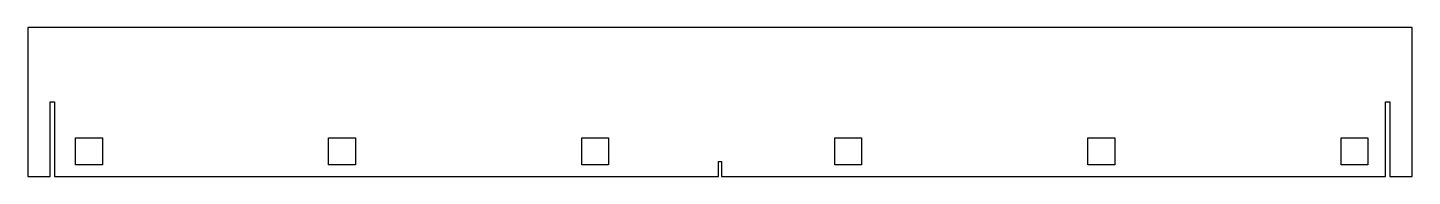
# Model space of a CAD drawing. Header units: millimetres. Extents: x -15 to 915, y 690 to 790.
import ezdxf

# ---------------------------------------------------------------- set-up
doc = ezdxf.new("R2010")
doc.units = ezdxf.units.MM
doc.layers.get('0').update_dxf_attribs({"linetype": 'CONTINUOUS'})

msp = doc.modelspace()

# ---------------------------------------------------------------- linework, layer by layer
for points in [[(450.99, 700), (450.99, 690), (896.99, 690), (896.99, 703.2), (896.99, 703.2), (896.99, 703.2), (896.99, 721.6), (896.99, 721.6), (896.99, 721.6), (896.99, 740), (896.99, 740), (896.99, 740), (899.99, 740), (899.99, 690), (914.99, 690), (914.99, 790), (-15.01, 790), (-15.01, 690), (-0.01, 690), (-0.01, 740), (2.99, 740), (3, 740), (2.99, 740), (2.99, 721.6), (3, 721.6), (2.99, 721.6), (2.99, 703.2), (3, 703.2), (2.99, 703.2), (2.99, 690), (448.99, 690), (448.99, 700)], [(17.14, 715.8), (35.14, 715.8), (35.14, 697.8), (17.14, 697.8)], [(187.14, 715.8), (205.14, 715.8), (205.14, 697.8), (187.14, 697.8)], [(357.14, 715.8), (375.14, 715.8), (375.14, 697.8), (357.14, 697.8)], [(527.14, 715.8), (545.14, 715.8), (545.14, 697.8), (527.14, 697.8)], [(697.14, 715.8), (715.14, 715.8), (715.14, 697.8), (697.14, 697.8)], [(885.14, 697.8), (867.14, 697.8), (867.14, 715.8), (885.14, 715.8)]]:
    msp.add_lwpolyline(points, close=True)

doc.saveas('drawing.dxf')
